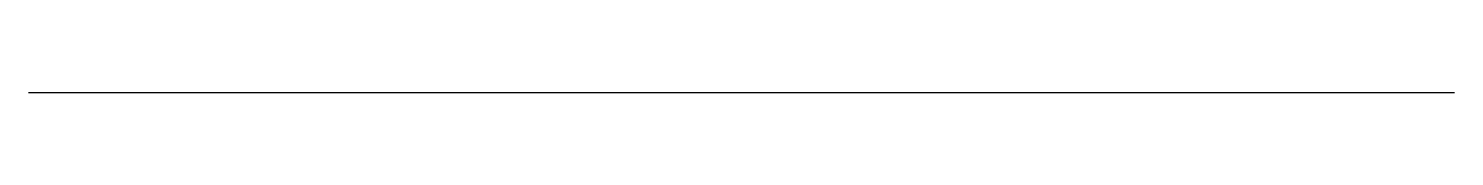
# Model space of a CAD drawing. Units: millimetres on the paper. Extents: x 0 to 100, y 0 to 0.
import ezdxf

# ---------------------------------------------------------------- set-up
doc = ezdxf.new("R2010")
doc.units = ezdxf.units.MM
doc.layers.add('0-0_0', color=4, linetype='Continuous')

msp = doc.modelspace()

# ---------------------------------------------------------------- linework, layer by layer
at = {"layer": '0-0_0'}
msp.add_line((0, 0), (100, 0), dxfattribs=at)

doc.saveas('drawing.dxf')
